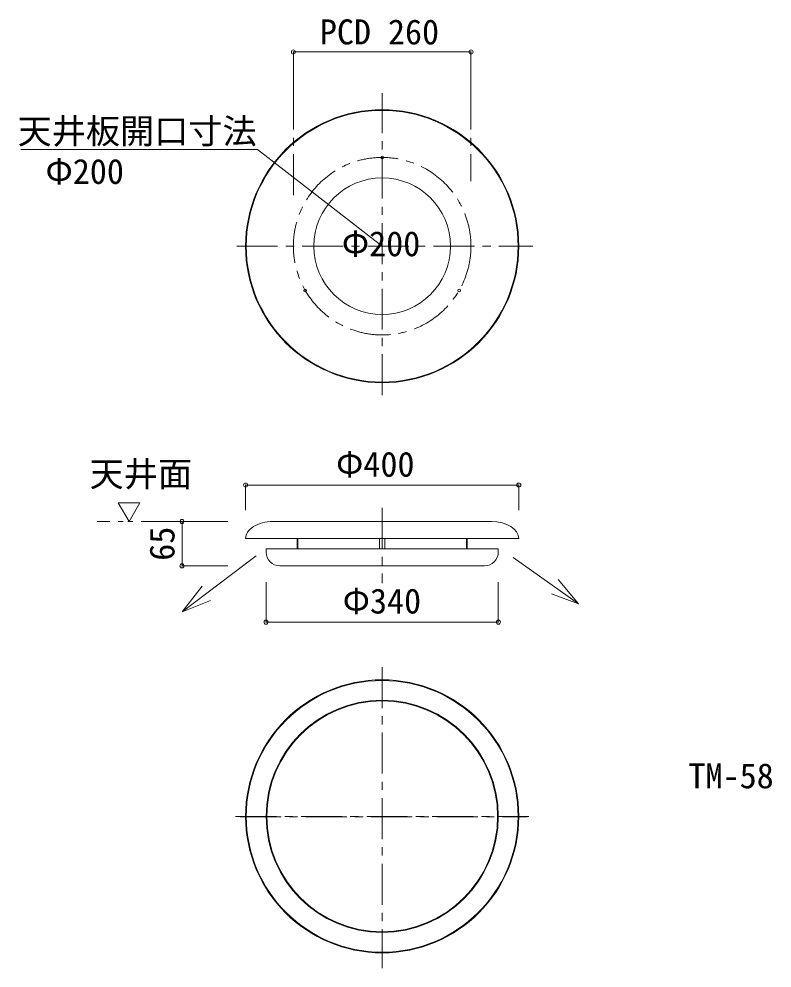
# Model space of a CAD drawing. Units: millimetres at full size; details may follow other scales. Extents: x -7455 to 7419, y -2549 to 3457.
# Drawn here: x -3164 to -2062, y -170 to 1221 of the extents above; entities that cross this region are included whole.
import ezdxf
from ezdxf.enums import TextEntityAlignment as Align

# ---------------------------------------------------------------- set-up
doc = ezdxf.new("R2010")
doc.units = ezdxf.units.MM
doc.header["$LTSCALE"] = 12
doc.header["$PDMODE"] = 32
doc.header["$PDSIZE"] = 6
doc.linetypes.add('CHAIN1', pattern=[8, 5, -1, 1, -1])
doc.linetypes.add('DOUBLE_CHAIN1', pattern=[8.8, 5, -1, 0.6, -0.6, 0.6, -1])
doc.layers.add('0-1_側面板', color=7, linetype='Continuous', lineweight=5)
doc.layers.add('0-8', color=4, linetype='Continuous', lineweight=5)
doc.styles.add('ＭＳ 明朝', font='')
doc.styles.get('ＭＳ 明朝').set_extended_font_data('MS Mincho')

msp = doc.modelspace()

# ---------------------------------------------------------------- linework, layer by layer
at = {"layer": '0-1_側面板', "color": 4, "linetype": 'CHAIN1'}
for p, q in [((-2632.27, 669.61), (-2632.27, 1112.03)), ((-2845.31, 887.83), (-2411.47, 887.83)), ((-2632.27, 504.58), (-2632.27, 394.24)), ((-2632.27, 271.21), (-2632.27, -169.59)), ((-2846.98, 52.6), (-2417.57, 52.6)), ((-2840.17, 52.1), (-2420.04, 52.1))]:
    msp.add_line(p, q, dxfattribs=at)
at = {"layer": '0-1_側面板', "color": 4}
msp.add_line((-2632.27, 887.83), (-2814.68, 1029.28), dxfattribs=at)
at = {"layer": '0-1_側面板'}
for p, q in [((-2472.27, 484.53), (-2792.27, 484.53)), ((-2832.27, 459.53), (-2432.27, 459.53)), ((-2756.82, 459.53), (-2756.82, 444.53)), ((-2755.95, 459.53), (-2755.95, 444.53)), ((-2636.27, 459.53), (-2636.27, 444.53)), ((-2628.27, 459.53), (-2628.27, 444.53)), ((-2508.6, 459.53), (-2508.6, 444.53)), ((-2507.73, 459.53), (-2507.73, 444.53)), ((-2433.27, 459.53), (-2432.27, 459.53)), ((-2802.27, 439.53), (-2802.27, 444.53)), ((-2802.27, 444.53), (-2462.27, 444.53)), ((-2462.27, 439.53), (-2462.27, 444.53)), ((-2482.27, 419.53), (-2782.27, 419.53))]:
    msp.add_line(p, q, dxfattribs=at)
for centre, radius in [((-2632.27, 887.83), 200), ((-2632.27, 887.83), 199), ((-2632.27, 1017.83), 2), ((-2632.27, 887.83), 100), ((-2744.86, 822.83), 2), ((-2519.69, 822.83), 2), ((-2632.27, 52.6), 200), ((-2632.27, 52.6), 199), ((-2632.27, 52.6), 170), ((-2632.27, 52.6), 169)]:
    msp.add_circle(centre, radius, dxfattribs=at)
at = {"layer": '0-1_側面板', "color": 4, "linetype": 'CHAIN1'}
msp.add_circle((-2632.27, 887.83), 130, dxfattribs=at)
at = {"layer": '0-1_側面板'}
for centre, start, end in [((-2782.27, 439.53), 180, 270), ((-2482.27, 439.53), 270, 0)]:
    msp.add_arc(centre, 20, start, end, dxfattribs=at)
for centre, start_param, end_param in [((-2792.27, 459.53), 1.5707963, 3.1415927), ((-2472.27, 459.53), 0, 1.5707963)]:
    msp.add_ellipse(centre, major_axis=(40, 0), ratio=0.625, start_param=start_param, end_param=end_param, dxfattribs=at)
at = {"layer": '0-8'}
for p, q in [((-2762.27, 1172.43), (-2502.27, 1172.43)), ((-2762.27, 1172.43), (-2762.27, 1118.7)), ((-2502.27, 1172.43), (-2502.27, 1118.7)), ((-2814.68, 1029.28), (-3161.54, 1029.28)), ((-2832.27, 537.92), (-2432.27, 537.92)), ((-2832.27, 537.92), (-2832.27, 501.21)), ((-2432.27, 537.92), (-2432.27, 501.21)), ((-2925.33, 484.53), (-2925.33, 419.53)), ((-2925.33, 484.53), (-2858.02, 484.53)), ((-2925.33, 419.53), (-2858.02, 419.53)), ((-2802.27, 337.13), (-2802.27, 395.87)), ((-2462.27, 337.13), (-2462.27, 395.87)), ((-2802.27, 337.13), (-2462.27, 337.13))]:
    msp.add_line(p, q, dxfattribs=at)
at = {"layer": '0-8', "linetype": 'CHAIN1'}
for p, q in [((-2762.27, 1118.7), (-2762.27, 961.8)), ((-2502.27, 1118.7), (-2502.27, 982.92))]:
    msp.add_line(p, q, dxfattribs=at)
at = {"layer": '0-8', "linetype": 'DOUBLE_CHAIN1'}
for p, q in [((-3002.84, 484.53), (-3018.69, 511.98)), ((-2986.99, 511.98), (-3018.69, 511.98)), ((-3002.84, 484.53), (-2986.99, 511.98)), ((-2925.33, 484.53), (-3049.32, 484.53))]:
    msp.add_line(p, q, dxfattribs=at)
at = {"layer": '0-8', "color": 7}
for p, q in [((-2925.29, 352.13), (-2816.75, 434.29)), ((-2344.89, 363.68), (-2440.64, 431.64)), ((-2925.29, 352.13), (-2895.94, 389.87)), ((-2344.89, 363.68), (-2374.76, 399.75)), ((-2344.89, 363.68), (-2384.38, 378.34)), ((-2925.29, 352.13), (-2883.86, 368.97))]:
    msp.add_line(p, q, dxfattribs=at)
at = {"layer": '0-8'}
for p in [(-2762.27, 1172.43), (-2502.27, 1172.43), (-2832.27, 537.92), (-2432.27, 537.92), (-2925.33, 484.53), (-2925.33, 419.53), (-2802.27, 337.13), (-2462.27, 337.13)]:
    msp.add_point(p, dxfattribs=at)

# ---------------------------------------------------------------- texts
at = {"layer": '0-1_側面板', "color": 4, "style": 'ＭＳ 明朝'}
msp.add_text('Φ200', height=36.66, dxfattribs=at).set_placement((-2691.39, 862.1), align=Align.BOTTOM_LEFT)
at = {"layer": '0-8', "style": 'ＭＳ 明朝'}
for s, p in [('PCD 260', (-2723.54, 1172.43)), ('天井板開口寸法', (-3166.07, 1027.02)), ('Φ200', (-3125.26, 968.07)), ('Φ400', (-2699.83, 539.1)), ('天井面', (-3060.65, 524.87)), ('Φ340', (-2690.18, 338.7))]:
    msp.add_text(s, height=36.66, dxfattribs=at).set_placement(p, align=Align.BOTTOM_LEFT)
msp.add_text('65', height=36.66, rotation=90, dxfattribs=at).set_placement((-2925.33, 427.03), align=Align.BOTTOM_LEFT)
at = {"layer": '0-8', "color": 7, "style": 'ＭＳ 明朝'}
msp.add_text('TM-58', height=36.66, dxfattribs=at).set_placement((-2183.72, 82.71), align=Align.BOTTOM_LEFT)

doc.saveas('drawing.dxf')
